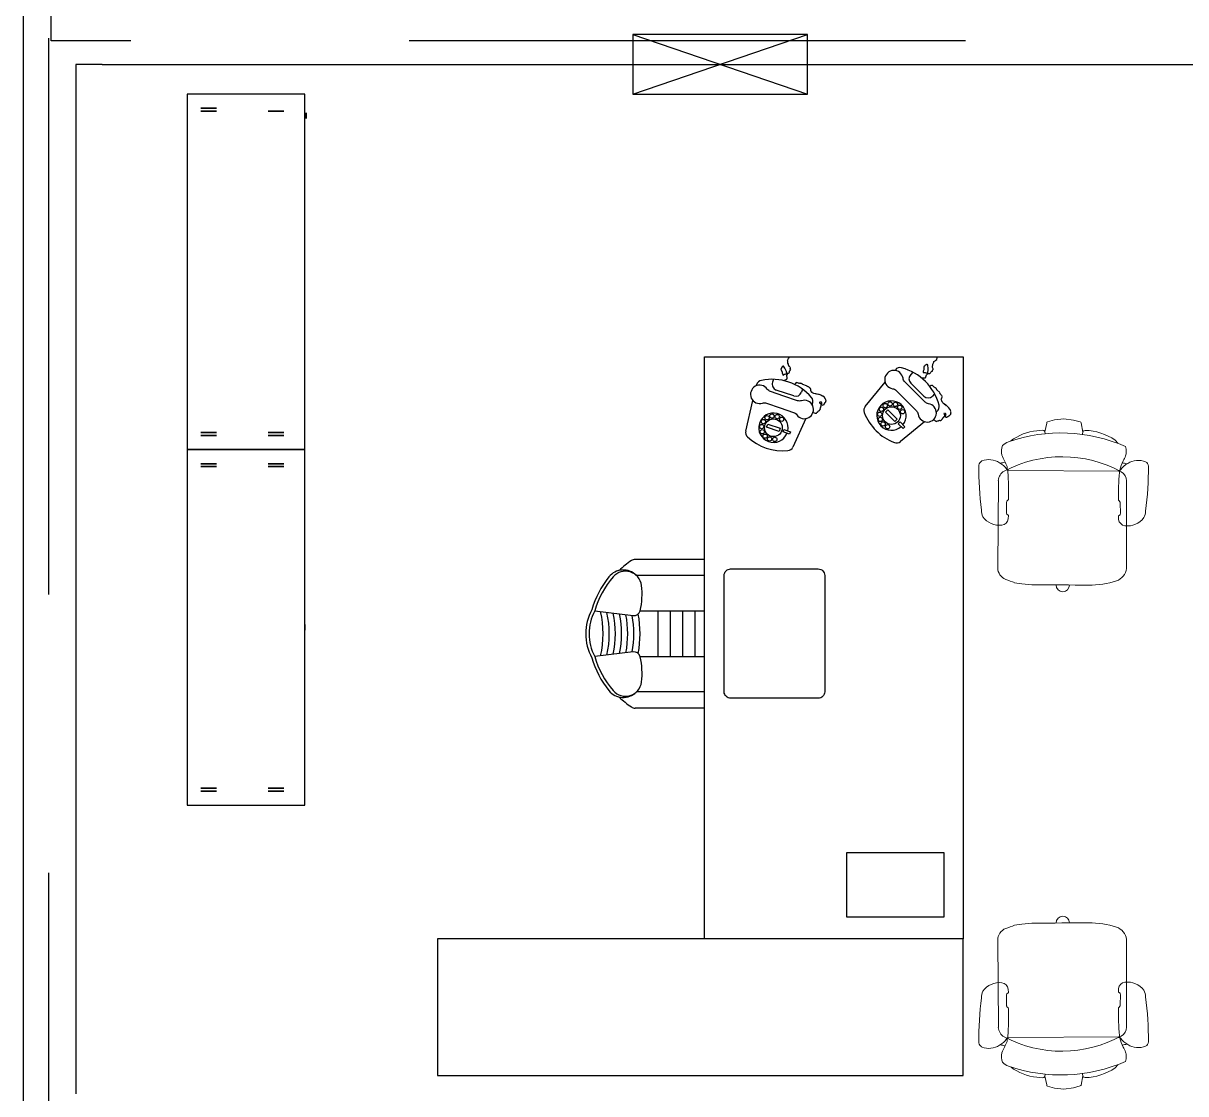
# Model space of a CAD drawing. Header units: inches. Extents: x 482566 to 494966, y -26460 to -22226.
# Drawn here: x 484497.2 to 484696.2, y -24391.7 to -24208.5 of the extents above; entities that cross this region are included whole.
import ezdxf

# ---------------------------------------------------------------- set-up
doc = ezdxf.new("R2010")
doc.units = ezdxf.units.IN
doc.header["$LTSCALE"] = 15
doc.header["$MEASUREMENT"] = 0
doc.linetypes.add('TRATTEGGIATA2', pattern=[9.525, 6.35, -3.175])
doc.layers.add('A-furniture', color=50, linetype='Continuous', lineweight=9)
for name, color, linetype in [('furniture', 4, 'Continuous'), ('I-FURN', 4, 'Continuous'), ('I-WALL-IN', 3, 'Continuous'), ('SUI GAS LINE', 30, 'TRATTEGGIATA2')]:
    doc.layers.add(name, color=color, linetype=linetype)

# ---------------------------------------------------------------- blocks, each defined once
blk = doc.blocks.new('A$C6A0E07C9')
at = {"layer": 'A-furniture'}
for p, q in [((-0.2138, 0.2718), (0.1182, 0.2876)), ((-0.0121, 0.2424), (-0.025, 0.2422)), ((-0.0115, 0.2426), (-0.0121, 0.2424)), ((-0.0112, 0.2428), (-0.0115, 0.2426)), ((-0.0079, 0.2484), (-0.0112, 0.2428)), ((0.0377, 0.2515), (-0.0033, 0.2499)), ((0.0418, 0.2505), (0.045, 0.2473)), ((0.045, 0.2473), (0.0464, 0.2461)), ((0.0464, 0.2461), (0.0478, 0.2453)), ((0.0478, 0.2453), (0.0485, 0.2451)), ((0.1585, 0.2497), (0.1792, -0.1667)), ((-0.2691, 0.1773), (-0.2664, 0.2046)), ((0.3152, 0.1516), (0.3188, 0.1294)), ((0.3146, 0.1213), (0.3056, 0.1197)), ((0.3131, 0.1211), (0.3466, 0.116)), ((0.3514, 0.1128), (0.36, 0.0876)), ((-0.2762, 0.0438), (-0.2666, 0.0462)), ((0.36, 0.0876), (0.3659, 0.0513)), ((0.3659, 0.0513), (0.3636, 0.0146)), ((-0.2907, 0.0196), (-0.2893, 0.0294)), ((-0.2883, 0.01), (-0.2907, 0.0196)), ((-0.2893, 0.0294), (-0.2841, 0.0379)), ((-0.2824, 0.002), (-0.2883, 0.01)), ((-0.2841, 0.0379), (-0.2762, 0.0438)), ((-0.2739, -0.003), (-0.2824, 0.002)), ((0.3636, 0.0146), (0.3576, -0.0113)), ((-0.2641, -0.0045), (-0.2739, -0.003)), ((0.3108, -0.0224), (0.3218, -0.0234)), ((0.3197, -0.023), (0.3546, -0.0146)), ((0.3546, -0.0146), (0.3564, -0.0132)), ((0.3564, -0.0132), (0.3576, -0.0113)), ((0.0087, -0.176), (-0.0042, -0.1772)), ((0.0094, -0.1763), (0.0087, -0.176)), ((0.0097, -0.1764), (0.0094, -0.1763)), ((0.0135, -0.1816), (0.0097, -0.1764)), ((0.0631, -0.1788), (0.066, -0.1753)), ((0.066, -0.1753), (0.0673, -0.174)), ((0.0673, -0.174), (0.0686, -0.173)), ((0.0686, -0.173), (0.0692, -0.1728)), ((0.2962, -0.1472), (0.2839, -0.1595)), ((-0.1895, -0.2174), (0.1433, -0.1996)), ((0.0591, -0.1802), (0.0183, -0.1827))]:
    blk.add_line(p, q, dxfattribs=at)
for centre, radius, start, end in [((0.2241, -0.8917), 1.2574, 92.3594, 100.1757), ((0.1721, 0.3454), 0.0192, 28.1256, 89.2436), ((0.1209, 0.3234), 0.0749, 330.3794, 24.513), ((0.0274, 0.2777), 0.0792, 129.4999, 189.1152), ((0.0065, 0.2825), 0.0635, 94.0792, 117.5938), ((-0.21, 0.2233), 0.0487, 94.526, 161.0109), ((0.117, 0.2414), 0.0463, 34.0902, 88.4441), ((-0.2488, 0.0248), 0.4712, 334.5973, 30.9732), ((0.1077, 0.3263), 0.0879, 309.6726, 333.0223), ((-1.1254, 2.7931), 2.8487, 297.1157, 298.0695), ((-0.9196, -0.0126), 1.143, 14.0931, 15.0056), ((0.2336, 0.2226), 0.0597, 72.5282, 107.7011), ((0.1951, 0.2221), 0.0806, 25.5198, 45.5387), ((0.5941, -0.0351), 0.8932, 162.1203, 164.4323), ((-0.0222, 0.2712), 0.0292, 192.0047, 264.4409), ((-0.0038, 0.2437), 0.00623, 84.8455, 131.3174), ((0.0374, 0.2414), 0.0101, 64.5281, 88.6391), ((0.0007, 1.5534), 1.3091, 272.0899, 276.676), ((0.1493, 0.274), 0.0211, 279.8693, 313.3434), ((0.1704, 0.2449), 0.0129, 130.1366, 158.0173), ((0.1866, 0.1808), 0.0779, 100.0525, 108.2672), ((-0.3014, 0.0263), 0.6141, 339.6108, 22.0467), ((0.1276, 0.1249), 0.1894, 8.0925, 40.8276), ((0.1816, 0.1421), 0.4521, 175.5289, 182.0991), ((72.2191, 3.6268), 72.5738, 182.765274, 182.924882), ((0.31, 0.1288), 0.0088, 301.088, 3.1667), ((0.3467, 0.1108), 0.00513, 22.8184, 91.0076), ((0.1162, -0.0378), 0.2107, 328.6962, 1.8079), ((0.3177, -0.0315), 0.00903, 2.1237, 63.3709), ((0.0809, -0.0616), 0.3414, 182.481, 200.7553), ((0.1515, -1.4793), 1.3091, 89.0174, 93.6036), ((0.1724, -0.1915), 0.0211, 52.3501, 85.8241), ((0.197, -0.1553), 0.0211, 212.6602, 229.0352), ((0.1633, -0.2919), 0.1223, 63.0548, 80.6357), ((0.1362, -0.2476), 0.0879, 32.6712, 56.0209), ((-0.1856, -0.1603), 0.0572, 202.8821, 266.1169), ((0.0516, -0.2073), 0.0792, 176.5782, 236.1936), ((0.0015, -0.2058), 0.0292, 101.2525, 173.6887), ((0.0171, -0.1766), 0.00623, 234.376, 280.848), ((0.0579, -0.1702), 0.0101, 277.0543, 301.1654), ((0.138, -0.155), 0.0449, 276.7939, 330.1521), ((-0.9196, -0.0126), 1.143, 350.6964, 351.6126), ((0.1491, -0.2435), 0.0749, 341.1805, 35.314), ((0.3239, 0.0551), 0.2601, 246.1539, 250.8174), ((0.249, -0.1528), 0.0392, 254.2998, 275.9911), ((0.2537, -0.1401), 0.0518, 269.3553, 293.3788), ((0.0312, -0.2142), 0.0635, 248.0997, 271.6142), ((0.1312, 0.9758), 1.2574, 265.5178, 273.334), ((0.2022, -0.2604), 0.0192, 276.4498, 337.5679)]:
    blk.add_arc(centre, radius, start, end, dxfattribs=at)
blk = doc.blocks.new('A$C129F564C')
at = {"layer": 'furniture'}
for p, q in [((0.8878, 1.0214), (0.8732, 1.1399)), ((1.0145, 1.1399), (0.9998, 1.0214)), ((0.7138, 0.8), (0.7138, 1.0154)), ((0.7638, 0.8), (0.7638, 1.0108)), ((1.1238, 0.8), (1.1238, 1.0108)), ((1.1738, 0.8), (1.1738, 1.0154)), ((0.8732, 0.9997), (0.8732, 0.8)), ((1.0145, 0.9997), (1.0145, 0.8)), ((1.0145, 0.9444), (0.8732, 0.9444)), ((1.0145, 0.9063), (0.8732, 0.9063)), ((1.0145, 0.8683), (0.8732, 0.8683)), ((1.0145, 0.8303), (0.8732, 0.8303)), ((1.5709, 0.6727), (1.6649, 0.6505)), ((1.711, 0.6397), (1.7134, 0.6391)), ((1.6793, 0.5244), (1.6976, 0.5784)), ((1.7309, 0.5871), (1.7217, 0.5902)), ((1.6094, 0.4871), (1.5213, 0.5268)), ((1.6548, 0.4666), (1.6526, 0.4676)), ((1.7004, 0.4972), (1.6911, 0.5003)), ((1.6472, 0.3032), (1.7218, 0.2417)), ((1.5997, 0.1197), (1.5383, 0.1942)), ((1.7583, 0.2116), (1.7602, 0.2101)), ((1.6789, 0.1223), (1.7192, 0.1626)), ((1.753, 0.1557), (1.7461, 0.1626)), ((1.6314, 0.0812), (1.6298, 0.0831)), ((1.6858, 0.0885), (1.6789, 0.0954))]:
    blk.add_line(p, q, dxfattribs=at)
for points in [[(1.1198, 1.083, 0.106121), (1.0145, 1.1399, 0.249834), (0.8732, 1.1399, 0.106121), (0.7678, 1.083)], [(0.7481, 1.0644, 0.042822), (0.7173, 1.0266)], [(1.1703, 1.0266, 0.042822), (1.1396, 1.0644, 0.249834)]]:
    blk.add_lwpolyline(points, format="xyb", dxfattribs=at)
for points in [[(0, 0), (0, 0.8), (1.8, 0.8), (1.8, 0)], [(1.5827, 0.6082), (1.5925, 0.6049), (1.5794, 0.5664), (1.5697, 0.5697)], [(1.5679, 0.5572), (1.5753, 0.5546), (1.5686, 0.5347), (1.5611, 0.5372)], [(0.0667, 0.0598), (0.0667, 0.3598), (0.2667, 0.3598), (0.2667, 0.0598)], [(1.6293, 0.2401), (1.6367, 0.2328), (1.6079, 0.2041), (1.6006, 0.2114)], [(1.5935, 0.2009), (1.5991, 0.1953), (1.5841, 0.1804), (1.5785, 0.186)]]:
    blk.add_lwpolyline(points, close=True, dxfattribs=at)
for points in [[(1.1244, 0.4285), (0.7644, 0.4285, -0.414214), (0.7444, 0.4485), (0.7444, 0.7195, -0.414214), (0.7644, 0.7395), (1.1244, 0.7395, -0.414214), (1.1444, 0.7195), (1.1444, 0.4485, -0.414214)], [(1.6572, 0.6088), (1.6429, 0.5668), (1.6287, 0.5249, -0.162278), (1.6214, 0.5153, 2), (1.6646, 0.5007, -0.162278), (1.6647, 0.5127), (1.6789, 0.5546), (1.6932, 0.5965, -0.162278), (1.7004, 0.6061, 2), (1.6573, 0.6208, -0.162278)], [(1.6964, 0.2077), (1.6651, 0.1764), (1.6338, 0.1451, -0.162278), (1.623, 0.1397, 2), (1.6553, 0.1075, -0.162278), (1.6606, 0.1182), (1.6919, 0.1495), (1.7233, 0.1808, -0.162278), (1.734, 0.1862, 2), (1.7018, 0.2185, -0.162278)]]:
    blk.add_lwpolyline(points, format="xyb", close=True, dxfattribs=at)
for points in [[(1.7267, 0.5549), (1.7314, 0.5454), (1.7339, 0.5446), (1.736, 0.5445), (1.7419, 0.5454), (1.744, 0.5453), (1.7457, 0.5441), (1.7474, 0.5449), (1.7495, 0.5449), (1.7528, 0.5466), (1.7549, 0.5465), (1.765, 0.5515), (1.768, 0.554), (1.7714, 0.5557), (1.7714, 0.5578), (1.7705, 0.5595), (1.7689, 0.5607), (1.7664, 0.5616), (1.7655, 0.5633), (1.7634, 0.5633), (1.7618, 0.5646), (1.7525, 0.56), (1.7504, 0.56), (1.7474, 0.5596), (1.7441, 0.5579), (1.7466, 0.5529), (1.7466, 0.5508), (1.7474, 0.5491), (1.7474, 0.547), (1.7474, 0.5449), (1.7507, 0.5382), (1.7532, 0.5373), (1.7553, 0.5373), (1.7578, 0.5364), (1.7595, 0.5352), (1.7603, 0.5335), (1.7637, 0.5352), (1.7662, 0.5343), (1.7679, 0.5351), (1.7691, 0.5368), (1.7704, 0.5385), (1.7755, 0.541), (1.7776, 0.541), (1.7809, 0.5426), (1.783, 0.5426), (1.7851, 0.5426), (1.7872, 0.5426), (1.7889, 0.5434), (1.7914, 0.5426), (1.7931, 0.5413), (1.7956, 0.5404), (1.799, 0.5379), (1.8, 0.5384)], [(1.6284, 0.4648), (1.6282, 0.4642), (1.6285, 0.4641), (1.6263, 0.4576), (1.6266, 0.4575), (1.6262, 0.4561), (1.6265, 0.456), (1.6262, 0.4551), (1.6265, 0.4549), (1.6262, 0.454), (1.6281, 0.4533), (1.6279, 0.4526), (1.6295, 0.4521), (1.6291, 0.4508), (1.6307, 0.4502), (1.6305, 0.4496), (1.6321, 0.449), (1.6319, 0.4484), (1.6329, 0.448), (1.6328, 0.4477), (1.6341, 0.4472), (1.6335, 0.4456), (1.6345, 0.4453), (1.6342, 0.4443), (1.6381, 0.443), (1.638, 0.4426), (1.6422, 0.4412), (1.6424, 0.4415), (1.6459, 0.4403), (1.6462, 0.441), (1.6566, 0.4374), (1.6567, 0.4377), (1.6581, 0.4373), (1.6583, 0.4379), (1.6593, 0.4376), (1.6596, 0.4386), (1.6599, 0.4385), (1.6609, 0.4414), (1.6606, 0.4415), (1.661, 0.4428), (1.6597, 0.4433), (1.6599, 0.4439), (1.659, 0.4443), (1.6591, 0.4446), (1.6581, 0.4449), (1.6575, 0.4433), (1.6569, 0.4435), (1.6563, 0.4419), (1.6557, 0.4421), (1.6553, 0.4411), (1.655, 0.4412), (1.6546, 0.4399), (1.6539, 0.4401), (1.6536, 0.4392), (1.6533, 0.4393), (1.6529, 0.4383), (1.6526, 0.4384), (1.6512, 0.4342), (1.6515, 0.434), (1.6511, 0.4331), (1.6518, 0.4328), (1.6515, 0.4319), (1.6534, 0.4312), (1.6532, 0.4305), (1.6555, 0.4298), (1.6553, 0.4291), (1.6585, 0.428), (1.6584, 0.4277), (1.6597, 0.4272), (1.6595, 0.4266), (1.6657, 0.4245), (1.666, 0.4251), (1.6673, 0.4247), (1.6676, 0.4256), (1.6689, 0.4252), (1.6692, 0.4262), (1.6705, 0.4257), (1.6712, 0.4277), (1.6722, 0.4274), (1.6725, 0.4284), (1.6742, 0.4278), (1.6747, 0.4294), (1.6754, 0.4292), (1.6758, 0.4305), (1.6765, 0.4303), (1.6768, 0.4313), (1.6775, 0.4311), (1.6782, 0.4333), (1.6786, 0.4332), (1.679, 0.4345), (1.6784, 0.4348), (1.679, 0.4367), (1.6793, 0.4366), (1.6798, 0.4379), (1.6804, 0.4377), (1.6818, 0.4416), (1.6824, 0.4414), (1.6839, 0.4457), (1.6835, 0.4458), (1.6842, 0.4477), (1.6839, 0.4478), (1.6851, 0.4514), (1.6848, 0.4516), (1.6852, 0.4529), (1.6849, 0.453), (1.6859, 0.4559), (1.6856, 0.456), (1.6859, 0.457), (1.6856, 0.4571), (1.6859, 0.4581), (1.6856, 0.4582), (1.6873, 0.4631), (1.6876, 0.463), (1.688, 0.4643), (1.6884, 0.4642), (1.689, 0.4662), (1.6893, 0.4661), (1.69, 0.468), (1.6907, 0.4678), (1.6911, 0.4691), (1.6914, 0.469), (1.6919, 0.4703), (1.6935, 0.4698), (1.6942, 0.4717), (1.6961, 0.4711), (1.6964, 0.4717), (1.6974, 0.4714), (1.6975, 0.4717), (1.6984, 0.4714), (1.6987, 0.472), (1.7, 0.4716), (1.7001, 0.4719), (1.7014, 0.4715), (1.702, 0.4731), (1.7026, 0.4729), (1.7029, 0.4739), (1.7039, 0.4735), (1.7043, 0.4745), (1.7046, 0.4744), (1.7051, 0.476), (1.7055, 0.4759), (1.7061, 0.4779), (1.7065, 0.4778), (1.7068, 0.4787), (1.7071, 0.4786), (1.7079, 0.4809), (1.7082, 0.4808), (1.7086, 0.4818), (1.7089, 0.4817), (1.7097, 0.484), (1.71, 0.4839), (1.7104, 0.4852), (1.7111, 0.485), (1.7151, 0.4967), (1.7154, 0.4966), (1.7157, 0.4976), (1.7161, 0.4975), (1.7167, 0.4995), (1.7171, 0.4993), (1.7175, 0.5007), (1.7178, 0.5005), (1.7186, 0.5028), (1.718, 0.5031), (1.7183, 0.504), (1.718, 0.5041), (1.7184, 0.5055), (1.7181, 0.5056), (1.7188, 0.5075), (1.7184, 0.5076), (1.721, 0.5152), (1.72, 0.5155), (1.7203, 0.5165), (1.72, 0.5166), (1.7203, 0.5176), (1.7184, 0.5182), (1.7186, 0.5189), (1.7157, 0.5199), (1.7158, 0.5202), (1.7145, 0.5207)], [(1.735, 0.1287), (1.735, 0.1181), (1.7368, 0.1162), (1.7387, 0.1153), (1.7443, 0.1134), (1.7462, 0.1124), (1.7472, 0.1106), (1.749, 0.1106), (1.7509, 0.1096), (1.7547, 0.1096), (1.7566, 0.1087), (1.7678, 0.1087), (1.7716, 0.1096), (1.7753, 0.1096), (1.7763, 0.1115), (1.7763, 0.1134), (1.7753, 0.1153), (1.7735, 0.1171), (1.7735, 0.119), (1.7716, 0.12), (1.7706, 0.1218), (1.7603, 0.1218), (1.7584, 0.1228), (1.7556, 0.1237), (1.7519, 0.1237), (1.7519, 0.1181), (1.7509, 0.1162), (1.7509, 0.1143), (1.75, 0.1124), (1.749, 0.1106), (1.749, 0.1031), (1.7509, 0.1012), (1.7528, 0.1002), (1.7547, 0.0984), (1.7556, 0.0965), (1.7556, 0.0946), (1.7594, 0.0946), (1.7613, 0.0927), (1.7631, 0.0927), (1.765, 0.0937), (1.7669, 0.0946), (1.7725, 0.0946), (1.7744, 0.0937), (1.7782, 0.0937), (1.78, 0.0927), (1.7819, 0.0918), (1.7838, 0.0909), (1.7857, 0.0909), (1.7875, 0.089), (1.7885, 0.0871), (1.7904, 0.0852), (1.7922, 0.0815), (1.7941, 0.0815), (1.796, 0.0805), (1.8, 0.0805)], [(1.6069, 0.0913), (1.6065, 0.0909), (1.6067, 0.0906), (1.6018, 0.0857), (1.6021, 0.0855), (1.6011, 0.0845), (1.6013, 0.0843), (1.6006, 0.0835), (1.6009, 0.0833), (1.6001, 0.0826), (1.6016, 0.0811), (1.6011, 0.0806), (1.6023, 0.0794), (1.6013, 0.0784), (1.6026, 0.0772), (1.6021, 0.0767), (1.6033, 0.0755), (1.6028, 0.075), (1.6035, 0.0743), (1.6033, 0.074), (1.6043, 0.073), (1.6031, 0.0718), (1.6038, 0.0711), (1.6031, 0.0704), (1.606, 0.0674), (1.6057, 0.0672), (1.6089, 0.064), (1.6092, 0.0643), (1.6118, 0.0616), (1.6123, 0.0621), (1.6201, 0.0542), (1.6204, 0.0545), (1.6214, 0.0535), (1.6219, 0.054), (1.6226, 0.0533), (1.6233, 0.054), (1.6236, 0.0538), (1.6258, 0.056), (1.6255, 0.0562), (1.6265, 0.0572), (1.6255, 0.0582), (1.626, 0.0586), (1.6253, 0.0594), (1.6255, 0.0596), (1.6248, 0.0604), (1.6236, 0.0591), (1.6231, 0.0596), (1.6219, 0.0584), (1.6214, 0.0589), (1.6206, 0.0582), (1.6204, 0.0584), (1.6194, 0.0574), (1.6189, 0.0579), (1.6182, 0.0572), (1.6179, 0.0574), (1.6172, 0.0567), (1.617, 0.0569), (1.6138, 0.0538), (1.614, 0.0535), (1.6133, 0.0528), (1.6138, 0.0523), (1.6131, 0.0516), (1.6145, 0.0501), (1.614, 0.0496), (1.6157, 0.0479), (1.6153, 0.0474), (1.6177, 0.045), (1.6175, 0.0447), (1.6184, 0.0437), (1.6179, 0.0432), (1.6226, 0.0386), (1.6231, 0.0391), (1.624, 0.0381), (1.6248, 0.0389), (1.6258, 0.0379), (1.6265, 0.0386), (1.6275, 0.0376), (1.6289, 0.0391), (1.6297, 0.0384), (1.6304, 0.0391), (1.6316, 0.0379), (1.6328, 0.0391), (1.6333, 0.0386), (1.6343, 0.0396), (1.6348, 0.0391), (1.6355, 0.0398), (1.636, 0.0393), (1.6377, 0.0411), (1.638, 0.0408), (1.6389, 0.0418), (1.6385, 0.0423), (1.6399, 0.0437), (1.6402, 0.0435), (1.6411, 0.0445), (1.6416, 0.044), (1.6446, 0.0469), (1.6451, 0.0464), (1.6482, 0.0496), (1.648, 0.0499), (1.6495, 0.0513), (1.6492, 0.0516), (1.6519, 0.0543), (1.6517, 0.0545), (1.6526, 0.0555), (1.6524, 0.0557), (1.6546, 0.0579), (1.6543, 0.0582), (1.6551, 0.0589), (1.6548, 0.0591), (1.6556, 0.0599), (1.6553, 0.0601), (1.659, 0.0638), (1.6592, 0.0635), (1.6602, 0.0645), (1.6605, 0.0643), (1.6619, 0.0657), (1.6622, 0.0655), (1.6636, 0.067), (1.6641, 0.0665), (1.6651, 0.0674), (1.6653, 0.0672), (1.6663, 0.0682), (1.6675, 0.067), (1.669, 0.0684), (1.6705, 0.067), (1.671, 0.0674), (1.6717, 0.0667), (1.6719, 0.067), (1.6727, 0.0662), (1.6732, 0.0667), (1.6741, 0.0657), (1.6744, 0.066), (1.6754, 0.065), (1.6766, 0.0662), (1.6771, 0.0657), (1.6778, 0.0665), (1.6785, 0.0657), (1.6793, 0.0665), (1.6795, 0.0662), (1.6807, 0.0675), (1.681, 0.0672), (1.6824, 0.0687), (1.6827, 0.0684), (1.6834, 0.0692), (1.6837, 0.0689), (1.6854, 0.0706), (1.6856, 0.0704), (1.6863, 0.0711), (1.6866, 0.0709), (1.6883, 0.0726), (1.6885, 0.0723), (1.6895, 0.0733), (1.69, 0.0728), (1.6988, 0.0816), (1.6991, 0.0814), (1.6998, 0.0821), (1.7, 0.0819), (1.7015, 0.0833), (1.7017, 0.0831), (1.7027, 0.0841), (1.703, 0.0838), (1.7047, 0.0855), (1.7042, 0.086), (1.7049, 0.0868), (1.7047, 0.087), (1.7056, 0.088), (1.7054, 0.0882), (1.7069, 0.0897), (1.7066, 0.0899), (1.7122, 0.0956), (1.7115, 0.0963), (1.7122, 0.097), (1.712, 0.0973), (1.7127, 0.098), (1.7113, 0.0995), (1.7118, 0.0999), (1.7096, 0.1021), (1.7098, 0.1024), (1.7088, 0.1033)]]:
    blk.add_lwpolyline(points, dxfattribs=at)
for centre, radius in [((1.555, 0.6129), 0.00669), ((1.5811, 0.5873), 0.0275), ((1.5687, 0.6216), 0.00669), ((1.5848, 0.6236), 0.00669), ((1.6002, 0.6184), 0.00669), ((1.6118, 0.607), 0.00669), ((1.5449, 0.5829), 0.00669), ((1.5465, 0.599), 0.00669), ((1.6156, 0.5756), 0.00669), ((1.6173, 0.5917), 0.00669), ((1.6071, 0.5617), 0.00669), ((1.5928, 0.2479), 0.00669), ((1.6066, 0.2565), 0.00669), ((1.6227, 0.2584), 0.00669), ((1.638, 0.253), 0.00669), ((1.5842, 0.2341), 0.00669), ((1.6186, 0.2221), 0.0275), ((1.6495, 0.2415), 0.00669), ((1.6531, 0.21), 0.00669), ((1.6549, 0.2262), 0.00669), ((1.6307, 0.1877), 0.00669), ((1.6444, 0.1963), 0.00669)]:
    blk.add_circle(centre, radius, dxfattribs=at)
for centre, radius, start, end in [((0.9438, 1.0074), 0.1602, 62.317, 117.683), ((0.9438, 1.0074), 0.1502, 61.9455, 118.0545), ((0.9531, 0.8661), 0.2953, 106.4736, 128.8568), ((0.9438, 1.4287), 0.3145, 257.44, 282.56), ((0.9345, 0.8661), 0.2953, 51.1432, 73.5264), ((0.8036, 1.0516), 0.057, 128.8568, 224.8513), ((0.8003, 1.045), 0.05, 130.5056, 262.9259), ((0.9438, 1.4096), 0.3145, 257.8911, 282.1089), ((0.9438, 1.3905), 0.3145, 258.341, 281.659), ((1.0873, 1.045), 0.05, 277.0741, 49.4944), ((1.084, 1.0516), 0.057, 315.1487, 51.1432), ((0.9438, 1.3715), 0.3145, 258.7898, 281.2102), ((0.9438, 1.3524), 0.3145, 259.2374, 280.7626), ((0.7338, 1.0154), 0.02, 145.756, 180), ((0.8679, 1.019), 0.02, 283.1474, 7.0328), ((0.9438, 1.3333), 0.3145, 259.6838, 280.3162), ((1.0197, 1.019), 0.02, 172.9672, 256.8526), ((1.1538, 1.0154), 0.02, 0, 34.244), ((0.8217, 1.2171), 0.2235, 262.9259, 283.1474), ((0.9438, 1.3142), 0.3145, 258.8202, 281.1798), ((1.066, 1.2171), 0.2235, 256.8526, 277.0741), ((1.671, 0.5573), 0.1615, 137.169, 185.299), ((1.5665, 0.6542), 0.019, 76.7496, 137.169), ((1.5811, 0.5873), 0.0455, 257.6369, 247.6634), ((1.5695, 0.5918), 0.1615, 310.8008, 11.6672), ((1.7091, 0.6206), 0.019, 11.6672, 76.7496), ((1.7156, 0.5722), 0.019, 71.234, 161.234), ((1.5291, 0.5441), 0.019, 185.299, 245.7184), ((1.6973, 0.5183), 0.019, 161.234, 251.234), ((1.6626, 0.4839), 0.019, 245.7184, 310.8008), ((1.6861, 0.1554), 0.1615, 110.935, 159.065), ((1.6351, 0.2885), 0.019, 50.5156, 110.935), ((1.6186, 0.2221), 0.0455, 231.4029, 221.4294), ((1.553, 0.2063), 0.019, 159.065, 219.4844), ((1.6102, 0.2312), 0.1615, 284.5668, 345.4332), ((1.7481, 0.1954), 0.019, 345.4332, 50.5156), ((1.7326, 0.1491), 0.019, 45, 135), ((1.6923, 0.1088), 0.019, 135, 225), ((1.6461, 0.0933), 0.019, 219.4844, 284.5668)]:
    blk.add_arc(centre, radius, start, end, dxfattribs=at)

msp = doc.modelspace()

# ---------------------------------------------------------------- linework, layer by layer
at = {"ltscale": 3}
for p, q in [((484631.43, -24210.39), (484601.57, -24210.39)), ((484601.57, -24210.39), (484601.57, -24220.61)), ((484601.57, -24220.61), (484631.43, -24210.39)), ((484631.43, -24210.39), (484601.57, -24210.39)), ((484601.57, -24210.39), (484631.43, -24220.61)), ((484631.43, -24220.61), (484631.43, -24210.39)), ((484601.57, -24220.61), (484631.43, -24220.61))]:
    msp.add_line(p, q, dxfattribs=at)
at = {"layer": 'I-FURN'}
for points, elevation in [([(484525.25, -24220.6), (484525.25, -24281.44), (484545.41, -24281.44), (484545.41, -24220.6)], 3.33), ([(484525.25, -24281.44), (484525.25, -24342.28), (484545.41, -24342.28), (484545.41, -24281.44)], 3.33), ([(484658.1, -24388.58), (484658.1, -24365.18), (484568.1, -24365.18), (484568.1, -24388.58)], 11.9)]:
    msp.add_lwpolyline(points, close=True, dxfattribs=dict(at, elevation=elevation))
at = {"layer": 'I-FURN', "extrusion": (-1.83689e-16, 1, 2.22045e-16)}
for centre in [(-484528.94, 4.68, -24223.01), (-484528.94, 4.68, -24283.85), (-484540.46, 4.68, -24283.85)]:
    msp.add_circle(centre, 1.35, dxfattribs=at)
at = {"layer": 'I-FURN', "extrusion": (1.83689e-16, -1, 2.22045e-16)}
for centre in [(484528.94, 4.68, 24223.51), (484540.46, 4.68, 24223.51), (484528.94, 4.68, 24284.35), (484540.46, 4.68, 24284.35)]:
    msp.add_circle(centre, 1.35, dxfattribs=at)
at = {"layer": 'I-FURN', "extrusion": (1, -6.12323e-17, 0)}
for centre, radius in [((-24224.29, 24.43, 484545.64), 0.473), ((-24224.29, 24.43, 484545.64), 0.383), ((-24311.86, 24.43, 484545.41), 0.473), ((-24311.86, 24.43, 484545.41), 0.383)]:
    msp.add_circle(centre, radius, dxfattribs=at)
at = {"layer": 'I-FURN', "extrusion": (3.06154e-16, 1, 2.22045e-16)}
for centre in [(-484528.94, 4.68, -24278.54), (-484540.46, 4.68, -24278.54), (-484528.94, 4.68, -24339.38), (-484540.46, 4.68, -24339.38)]:
    msp.add_circle(centre, 1.35, dxfattribs=at)
at = {"layer": 'I-FURN', "extrusion": (-3.06154e-16, -1, 2.22045e-16)}
for centre in [(484528.94, 4.68, 24279.04), (484540.46, 4.68, 24279.04), (484528.94, 4.68, 24339.88), (484540.46, 4.68, 24339.88)]:
    msp.add_circle(centre, 1.35, dxfattribs=at)
at = {"layer": 'I-WALL-IN'}
for p, q in [((484497.2, -23671.72, 6.93), (484497.2, -25280.47, 6.93)), ((484506.2, -24215.55, 6.93), (484506.2, -24391.72, 6.93)), ((484510.7, -24215.55, 6.93), (484506.2, -24215.55, 6.93))]:
    msp.add_line(p, q, dxfattribs=at)
at = {"layer": 'I-WALL-IN', "elevation": 6.93}
msp.add_lwpolyline([(484510.7, -24215.55), (484698.85, -24215.55)], dxfattribs=at)
at = {"layer": 'SUI GAS LINE'}
for p, q in [((484502, -24211.5), (484502, -23851)), ((484501.5, -24211), (484501.5, -25191)), ((485230, -24211.5), (484502, -24211.5))]:
    msp.add_line(p, q, dxfattribs=at)

# ---------------------------------------------------------------- block references
at = {"layer": 'A-furniture'}
for p, xscale, yscale, zscale, rotation in [((484676.74, -24292.75, 8.75), 44.99999999998288, 44.99999999998288, 44.99999999998288, 86.85652716148029), ((484676.74, -24374.32, 8.75), -44.99999999998288, 45, 45, 93.14347283851966)]:
    msp.add_blockref('A$C6A0E07C9', p, dxfattribs=dict(at, xscale=xscale, yscale=yscale, zscale=zscale, rotation=rotation))
at = {"layer": 'furniture', "xscale": 55.33161534353492, "yscale": 55.33161534353492, "zscale": 55.33161534353492, "rotation": 90.00000000000001}
msp.add_blockref('A$C129F564C', (484658.1, -24365.18, 11.9), dxfattribs=at)

doc.saveas('drawing.dxf')
